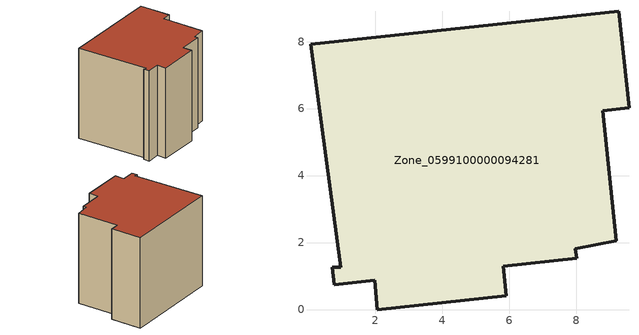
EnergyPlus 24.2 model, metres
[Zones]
Zone_0599100000094281
 floor ground (C_G): 0.96,1.26 0.06,7.93 9.27,8.9 9.57,6.03 8.78,5.94 9.19,2.05 7.96,1.82 8.01,1.53 5.81,1.29 5.91,0.41 2.05,0 1.97,0.88 0.76,0.74 0.71,1.27 z0
 wall outside (C_F): 1.97,0.88 2.05,0 5.91,0.41 5.81,1.29 8.01,1.53 7.96,1.82 9.19,2.05 8.78,5.94 9.57,6.03 9.27,8.9 0.06,7.93 0.96,1.26 0.71,1.27 0.76,0.74 1.97,0.88 z0:8.57
 roof outside (C_R): 0.06,7.93 0.96,1.26 0.71,1.27 0.76,0.74 1.97,0.88 2.05,0 5.91,0.41 5.81,1.29 8.01,1.53 7.96,1.82 9.19,2.05 8.78,5.94 9.57,6.03 9.27,8.9 z8.57
[BUILDING]
Pand.0599100000094281: North Axis=0; Terrain=City; Loads Convergence Tolerance Value=0.04; Temperature Convergence Tolerance Value=0.4; Solar Distribution=FullExterior; Maximum Number of Warmup Days=25; Minimum Number of Warmup Days=1
[Site:Location]
Rotterdam.The.Hague.AP_ZH_NLD Design_Conditions: Latitude=51.96; Longitude=4.45; Time Zone=1; Elevation=-4.5
[SITE:GROUNDTEMPERATURE:BUILDINGSURFACE]
18, 18, 18, 18, 18, 18, 18, 18, 18, 18, 18, 18
[MATERIAL] Thermal Absorptance=0.9; Solar Absorptance=0.7; Visible Absorptance=0.7
Name | Roughness | Thickness | Conductivity | Density | Specific Heat
G.TC.1992-2005 | MediumSmooth | 0.15 | 0.06 | 540 | 1210
F.TC.1992-2005 | Rough | 0.3 | 0.12 | 1920 | 840
R.TC.1992-2005 | MediumRough | 0.2 | 0.08 | 1500 | 1000
[CONSTRUCTION]
C_G: G.TC.1992-2005
C_F: F.TC.1992-2005
C_R: R.TC.1992-2005
[ZONE]
Zone_0599100000094281: Type=1; Multiplier=1; Ceiling Height=Autocalculate; Volume=Autocalculate; Floor Area=autocalculate; Part of Total Floor Area=Yes
[ZONEINFILTRATION:DESIGNFLOWRATE]
Infil_Zone_0599100000094281: Zone or ZoneList or Space or SpaceList=Zone_0599100000094281; Schedule=AlwaysOn; Design Flow Rate Calculation Method=Flow/Area; Flow Rate per Floor Area=0.0015; Constant Term Coefficient=1; Temperature Term Coefficient=0; Velocity Term Coefficient=0; Velocity Squared Term Coefficient=0
[HVACTEMPLATE:ZONE:IDEALLOADSAIRSYSTEM]
Zone_0599100000094281: Maximum Heating Supply Air Temperature=50; Minimum Cooling Supply Air Temperature=13; Maximum Heating Supply Air Humidity Ratio=0.0156; Minimum Cooling Supply Air Humidity Ratio=0.0077; Heating Limit=NoLimit; Cooling Limit=NoLimit; Dehumidification Control Type=ConstantSensibleHeatRatio; Cooling Sensible Heat Ratio=0.7; Dehumidification Setpoint=60; Humidification Control Type=None; Humidification Setpoint=30; Outdoor Air Method=None; Outdoor Air Flow Rate per Person=0.00944; Outdoor Air Flow Rate per Zone Floor Area=0; Outdoor Air Flow Rate per Zone=0; Demand Controlled Ventilation Type=None; Outdoor Air Economizer Type=NoEconomizer; Heat Recovery Type=None; Sensible Heat Recovery Effectiveness=0.7; Latent Heat Recovery Effectiveness=0.65
[ZONECONTROL:THERMOSTAT]
ThermostatControl_Zone_0599100000094281: Zone or ZoneList=Zone_0599100000094281; Control Type Schedule=DualSetpointControlType; Control 1=Thermostat_Zone_0599100000094281; Temperature Difference Between Cutout And Setpoint=0
[THERMOSTATSETPOINT:DUALSETPOINT]
Thermostat_Zone_0599100000094281: Heating Setpoint Temperature Schedule=HeatingSetpoint_Zone_0599100000094281; Cooling Setpoint Temperature Schedule=CoolingSetpoint_Zone_0599100000094281
[SCHEDULE:COMPACT]
HeatingSetpoint_Zone_0599100000094281: Through: 12/31, For: AllDays, Until: 24:00, 21
CoolingSetpoint_Zone_0599100000094281: Through: 12/31, For: AllDays, Until: 24:00, 24
DualSetpointControlType: Through: 12/31, For: AllDays, Until: 24:00, 4
AlwaysOn: Through: 12/31, For: AllDays, Until: 24:00, 1
